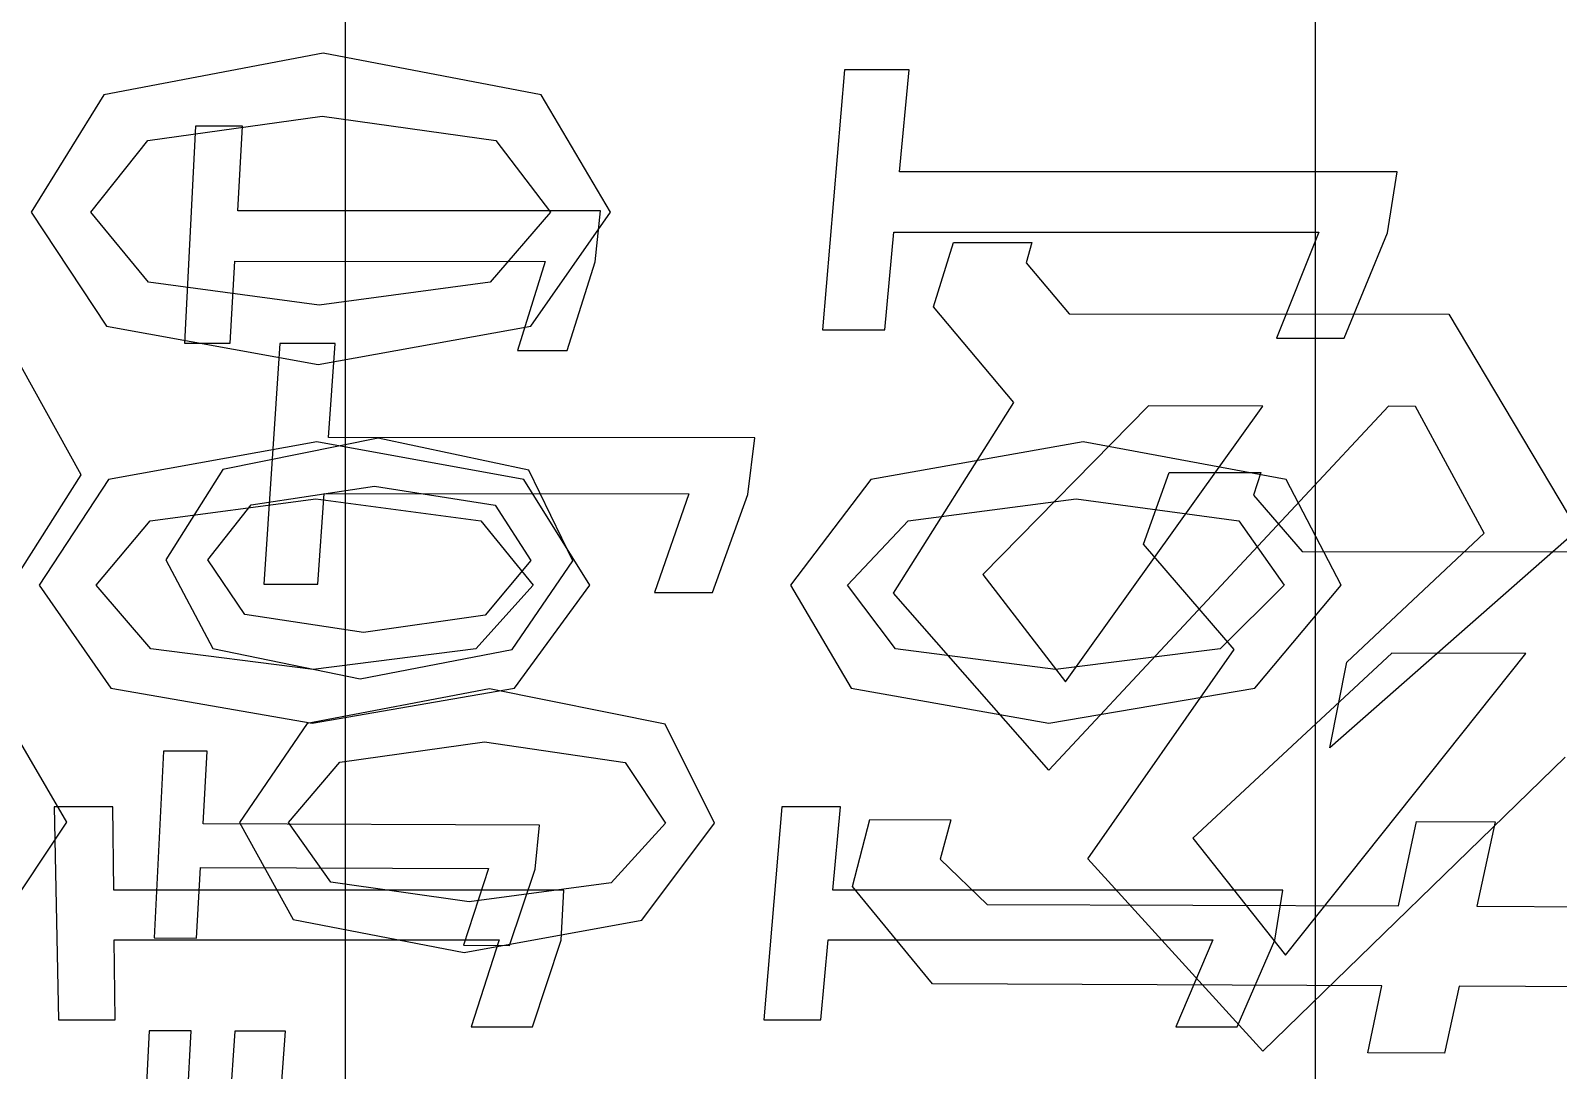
# Model space of a CAD drawing. Extents: x -3.6 to 36, y -4.5 to 18.6.
# Drawn here: x 19.087 to 19.959, y 8.498 to 9.091 of the extents above; entities that cross this region are included whole.
import ezdxf

# ---------------------------------------------------------------- set-up
doc = ezdxf.new("R2010")
doc.units = 0

msp = doc.modelspace()

# ---------------------------------------------------------------- linework, layer by layer
at = {"layer": 'Flow'}
for p, q in [((19.2669, 4.62218), (19.2669, 11.0289)), ((19.8201, 11.0289), (19.8201, 4.19637))]:
    msp.add_line(p, q, dxfattribs=at)
at = {"layer": 'Layer 1'}
for p, q in [((19.254191, 9.078125), (19.128997, 9.054418)), ((19.254191, 9.078125), (19.128997, 9.054418)), ((19.254191, 9.078125), (19.128997, 9.054418)), ((19.254191, 9.078125), (19.128997, 9.054418)), ((19.254191, 9.078125), (19.128997, 9.054418)), ((19.254191, 9.078125), (19.128997, 9.054418)), ((19.254191, 9.078125), (19.128997, 9.054418)), ((19.378594, 9.054418), (19.254191, 9.078125)), ((19.378594, 9.054418), (19.254191, 9.078125)), ((19.378594, 9.054418), (19.254191, 9.078125)), ((19.378594, 9.054418), (19.254191, 9.078125)), ((19.378594, 9.054418), (19.254191, 9.078125)), ((19.378594, 9.054418), (19.254191, 9.078125)), ((19.378594, 9.054418), (19.254191, 9.078125)), ((19.5515, 9.06867), (19.538969, 8.920391)), ((19.5515, 9.06867), (19.538969, 8.920391)), ((19.5515, 9.06867), (19.538969, 8.920391)), ((19.5515, 9.06867), (19.538969, 8.920391)), ((19.5515, 9.06867), (19.538969, 8.920391)), ((19.5515, 9.06867), (19.538969, 8.920391)), ((19.5515, 9.06867), (19.538969, 8.920391)), ((19.588419, 9.06867), (19.5515, 9.06867)), ((19.588419, 9.06867), (19.5515, 9.06867)), ((19.588419, 9.06867), (19.5515, 9.06867)), ((19.588419, 9.06867), (19.5515, 9.06867)), ((19.588419, 9.06867), (19.5515, 9.06867)), ((19.588419, 9.06867), (19.5515, 9.06867)), ((19.588419, 9.06867), (19.5515, 9.06867)), ((19.583, 9.01056), (19.588419, 9.06867)), ((19.583, 9.01056), (19.588419, 9.06867)), ((19.583, 9.01056), (19.588419, 9.06867)), ((19.583, 9.01056), (19.588419, 9.06867)), ((19.583, 9.01056), (19.588419, 9.06867)), ((19.583, 9.01056), (19.588419, 9.06867)), ((19.583, 9.01056), (19.588419, 9.06867)), ((19.128997, 9.054418), (19.087567, 8.98756)), ((19.128997, 9.054418), (19.087567, 8.98756)), ((19.128997, 9.054418), (19.087567, 8.98756)), ((19.128997, 9.054418), (19.087567, 8.98756)), ((19.128997, 9.054418), (19.087567, 8.98756)), ((19.128997, 9.054418), (19.087567, 8.98756)), ((19.128997, 9.054418), (19.087567, 8.98756)), ((19.418021, 8.98756), (19.378594, 9.054418)), ((19.418021, 8.98756), (19.378594, 9.054418)), ((19.418021, 8.98756), (19.378594, 9.054418)), ((19.418021, 8.98756), (19.378594, 9.054418)), ((19.418021, 8.98756), (19.378594, 9.054418)), ((19.418021, 8.98756), (19.378594, 9.054418)), ((19.418021, 8.98756), (19.378594, 9.054418)), ((19.154087, 9.028341), (19.253598, 9.042226)), ((19.154087, 9.028341), (19.253598, 9.042226)), ((19.154087, 9.028341), (19.253598, 9.042226)), ((19.154087, 9.028341), (19.253598, 9.042226)), ((19.154087, 9.028341), (19.253598, 9.042226)), ((19.154087, 9.028341), (19.253598, 9.042226)), ((19.154087, 9.028341), (19.253598, 9.042226)), ((19.253598, 9.042226), (19.352658, 9.028341)), ((19.253598, 9.042226), (19.352658, 9.028341)), ((19.253598, 9.042226), (19.352658, 9.028341)), ((19.253598, 9.042226), (19.352658, 9.028341)), ((19.253598, 9.042226), (19.352658, 9.028341)), ((19.253598, 9.042226), (19.352658, 9.028341)), ((19.253598, 9.042226), (19.352658, 9.028341)), ((19.1814, 9.03652), (19.17505, 8.912879)), ((19.1814, 9.03652), (19.17505, 8.912879)), ((19.1814, 9.03652), (19.17505, 8.912879)), ((19.208227, 9.03652), (19.1814, 9.03652)), ((19.208227, 9.03652), (19.1814, 9.03652)), ((19.208227, 9.03652), (19.1814, 9.03652)), ((19.20549, 8.988316), (19.208227, 9.03652)), ((19.20549, 8.988316), (19.208227, 9.03652)), ((19.20549, 8.988316), (19.208227, 9.03652)), ((19.121716, 8.98756), (19.154087, 9.028341)), ((19.121716, 8.98756), (19.154087, 9.028341)), ((19.121716, 8.98756), (19.154087, 9.028341)), ((19.121716, 8.98756), (19.154087, 9.028341)), ((19.121716, 8.98756), (19.154087, 9.028341)), ((19.121716, 8.98756), (19.154087, 9.028341)), ((19.121716, 8.98756), (19.154087, 9.028341)), ((19.352658, 9.028341), (19.3839, 8.98756)), ((19.352658, 9.028341), (19.3839, 8.98756)), ((19.352658, 9.028341), (19.3839, 8.98756)), ((19.352658, 9.028341), (19.3839, 8.98756)), ((19.352658, 9.028341), (19.3839, 8.98756)), ((19.352658, 9.028341), (19.3839, 8.98756)), ((19.352658, 9.028341), (19.3839, 8.98756)), ((19.866798, 9.010556), (19.583, 9.01056)), ((19.866798, 9.010556), (19.583, 9.01056)), ((19.866798, 9.010556), (19.583, 9.01056)), ((19.866798, 9.010556), (19.583, 9.01056)), ((19.866798, 9.010556), (19.583, 9.01056)), ((19.866798, 9.010556), (19.583, 9.01056)), ((19.866798, 9.010556), (19.583, 9.01056)), ((19.861266, 8.97573), (19.866798, 9.010556)), ((19.861266, 8.97573), (19.866798, 9.010556)), ((19.861266, 8.97573), (19.866798, 9.010556)), ((19.861266, 8.97573), (19.866798, 9.010556)), ((19.861266, 8.97573), (19.866798, 9.010556)), ((19.861266, 8.97573), (19.866798, 9.010556)), ((19.861266, 8.97573), (19.866798, 9.010556)), ((19.087567, 8.98756), (19.130606, 8.922564)), ((19.087567, 8.98756), (19.130606, 8.922564)), ((19.087567, 8.98756), (19.130606, 8.922564)), ((19.087567, 8.98756), (19.130606, 8.922564)), ((19.087567, 8.98756), (19.130606, 8.922564)), ((19.087567, 8.98756), (19.130606, 8.922564)), ((19.087567, 8.98756), (19.130606, 8.922564)), ((19.154595, 8.947569), (19.121716, 8.98756)), ((19.154595, 8.947569), (19.121716, 8.98756)), ((19.154595, 8.947569), (19.121716, 8.98756)), ((19.154595, 8.947569), (19.121716, 8.98756)), ((19.154595, 8.947569), (19.121716, 8.98756)), ((19.154595, 8.947569), (19.121716, 8.98756)), ((19.154595, 8.947569), (19.121716, 8.98756)), ((19.412302, 8.988203), (19.20549, 8.988316)), ((19.412302, 8.988203), (19.20549, 8.988316)), ((19.412302, 8.988203), (19.20549, 8.988316)), ((19.3839, 8.98756), (19.349469, 8.947569)), ((19.3839, 8.98756), (19.349469, 8.947569)), ((19.3839, 8.98756), (19.349469, 8.947569)), ((19.3839, 8.98756), (19.349469, 8.947569)), ((19.3839, 8.98756), (19.349469, 8.947569)), ((19.3839, 8.98756), (19.349469, 8.947569)), ((19.3839, 8.98756), (19.349469, 8.947569)), ((19.37264, 8.922564), (19.418021, 8.98756)), ((19.37264, 8.922564), (19.418021, 8.98756)), ((19.37264, 8.922564), (19.418021, 8.98756)), ((19.37264, 8.922564), (19.418021, 8.98756)), ((19.37264, 8.922564), (19.418021, 8.98756)), ((19.37264, 8.922564), (19.418021, 8.98756)), ((19.37264, 8.922564), (19.418021, 8.98756)), ((19.3839, 8.98756), (19.3839, 8.98756)), ((19.3839, 8.98756), (19.3839, 8.98756)), ((19.3839, 8.98756), (19.3839, 8.98756)), ((19.3839, 8.98756), (19.3839, 8.98756)), ((19.3839, 8.98756), (19.3839, 8.98756)), ((19.3839, 8.98756), (19.3839, 8.98756)), ((19.3839, 8.98756), (19.3839, 8.98756)), ((19.409423, 8.959134), (19.412302, 8.988203)), ((19.409423, 8.959134), (19.412302, 8.988203)), ((19.409423, 8.959134), (19.412302, 8.988203)), ((19.418021, 8.98756), (19.418021, 8.98756)), ((19.418021, 8.98756), (19.418021, 8.98756)), ((19.418021, 8.98756), (19.418021, 8.98756)), ((19.418021, 8.98756), (19.418021, 8.98756)), ((19.418021, 8.98756), (19.418021, 8.98756)), ((19.418021, 8.98756), (19.418021, 8.98756)), ((19.418021, 8.98756), (19.418021, 8.98756)), ((19.5746, 8.92039), (19.579793, 8.976072)), ((19.5746, 8.92039), (19.579793, 8.976072)), ((19.5746, 8.92039), (19.579793, 8.976072)), ((19.5746, 8.92039), (19.579793, 8.976072)), ((19.5746, 8.92039), (19.579793, 8.976072)), ((19.5746, 8.92039), (19.579793, 8.976072)), ((19.5746, 8.92039), (19.579793, 8.976072)), ((19.579793, 8.976072), (19.8222, 8.97607)), ((19.579793, 8.976072), (19.8222, 8.97607)), ((19.579793, 8.976072), (19.8222, 8.97607)), ((19.579793, 8.976072), (19.8222, 8.97607)), ((19.579793, 8.976072), (19.8222, 8.97607)), ((19.579793, 8.976072), (19.8222, 8.97607)), ((19.579793, 8.976072), (19.8222, 8.97607)), ((19.602312, 8.933513), (19.613827, 8.970287)), ((19.602312, 8.933513), (19.613827, 8.970287)), ((19.602312, 8.933513), (19.613827, 8.970287)), ((19.613827, 8.970287), (19.65839, 8.970259)), ((19.613827, 8.970287), (19.65839, 8.970259)), ((19.613827, 8.970287), (19.65839, 8.970259)), ((19.65839, 8.970259), (19.6552, 8.958575)), ((19.65839, 8.970259), (19.6552, 8.958575)), ((19.65839, 8.970259), (19.6552, 8.958575)), ((19.8222, 8.97607), (19.798042, 8.915562)), ((19.8222, 8.97607), (19.798042, 8.915562)), ((19.8222, 8.97607), (19.798042, 8.915562)), ((19.8222, 8.97607), (19.798042, 8.915562)), ((19.8222, 8.97607), (19.798042, 8.915562)), ((19.8222, 8.97607), (19.798042, 8.915562)), ((19.8222, 8.97607), (19.798042, 8.915562)), ((19.8366, 8.91556), (19.861266, 8.97573)), ((19.8366, 8.91556), (19.861266, 8.97573)), ((19.8366, 8.91556), (19.861266, 8.97573)), ((19.8366, 8.91556), (19.861266, 8.97573)), ((19.8366, 8.91556), (19.861266, 8.97573)), ((19.8366, 8.91556), (19.861266, 8.97573)), ((19.8366, 8.91556), (19.861266, 8.97573)), ((19.2012, 8.91285), (19.203853, 8.959558)), ((19.2012, 8.91285), (19.203853, 8.959558)), ((19.2012, 8.91285), (19.203853, 8.959558)), ((19.203853, 8.959558), (19.380806, 8.959445)), ((19.203853, 8.959558), (19.380806, 8.959445)), ((19.203853, 8.959558), (19.380806, 8.959445)), ((19.380806, 8.959445), (19.364973, 8.908617)), ((19.380806, 8.959445), (19.364973, 8.908617)), ((19.380806, 8.959445), (19.364973, 8.908617)), ((19.393308, 8.908588), (19.409423, 8.959134)), ((19.393308, 8.908588), (19.409423, 8.959134)), ((19.393308, 8.908588), (19.409423, 8.959134)), ((19.6552, 8.958575), (19.679641, 8.92959)), ((19.6552, 8.958575), (19.679641, 8.92959)), ((19.6552, 8.958575), (19.679641, 8.92959)), ((19.25182, 8.934446), (19.154595, 8.947569)), ((19.25182, 8.934446), (19.154595, 8.947569)), ((19.25182, 8.934446), (19.154595, 8.947569)), ((19.25182, 8.934446), (19.154595, 8.947569)), ((19.25182, 8.934446), (19.154595, 8.947569)), ((19.25182, 8.934446), (19.154595, 8.947569)), ((19.25182, 8.934446), (19.154595, 8.947569)), ((19.349469, 8.947569), (19.25182, 8.934446)), ((19.349469, 8.947569), (19.25182, 8.934446)), ((19.349469, 8.947569), (19.25182, 8.934446)), ((19.349469, 8.947569), (19.25182, 8.934446)), ((19.349469, 8.947569), (19.25182, 8.934446)), ((19.349469, 8.947569), (19.25182, 8.934446)), ((19.349469, 8.947569), (19.25182, 8.934446)), ((19.648117, 8.87896), (19.602312, 8.933513)), ((19.648117, 8.87896), (19.602312, 8.933513)), ((19.648117, 8.87896), (19.602312, 8.933513)), ((19.679641, 8.92959), (19.896246, 8.929365)), ((19.679641, 8.92959), (19.896246, 8.929365)), ((19.679641, 8.92959), (19.896246, 8.929365)), ((19.896246, 8.929365), (19.969708, 8.806119)), ((19.896246, 8.929365), (19.969708, 8.806119)), ((19.896246, 8.929365), (19.969708, 8.806119)), ((19.130606, 8.922564), (19.251256, 8.900664)), ((19.130606, 8.922564), (19.251256, 8.900664)), ((19.130606, 8.922564), (19.251256, 8.900664)), ((19.130606, 8.922564), (19.251256, 8.900664)), ((19.130606, 8.922564), (19.251256, 8.900664)), ((19.130606, 8.922564), (19.251256, 8.900664)), ((19.130606, 8.922564), (19.251256, 8.900664)), ((19.251256, 8.900664), (19.37264, 8.922564)), ((19.251256, 8.900664), (19.37264, 8.922564)), ((19.251256, 8.900664), (19.37264, 8.922564)), ((19.251256, 8.900664), (19.37264, 8.922564)), ((19.251256, 8.900664), (19.37264, 8.922564)), ((19.251256, 8.900664), (19.37264, 8.922564)), ((19.251256, 8.900664), (19.37264, 8.922564)), ((19.538969, 8.920391), (19.5746, 8.92039)), ((19.538969, 8.920391), (19.5746, 8.92039)), ((19.538969, 8.920391), (19.5746, 8.92039)), ((19.538969, 8.920391), (19.5746, 8.92039)), ((19.538969, 8.920391), (19.5746, 8.92039)), ((19.538969, 8.920391), (19.5746, 8.92039)), ((19.538969, 8.920391), (19.5746, 8.92039)), ((19.17505, 8.912879), (19.2012, 8.91285)), ((19.17505, 8.912879), (19.2012, 8.91285)), ((19.17505, 8.912879), (19.2012, 8.91285)), ((19.2294, 8.91257), (19.220369, 8.775382)), ((19.2294, 8.91257), (19.220369, 8.775382)), ((19.2294, 8.91257), (19.220369, 8.775382)), ((19.261062, 8.912566), (19.2294, 8.91257)), ((19.261062, 8.912566), (19.2294, 8.91257)), ((19.261062, 8.912566), (19.2294, 8.91257)), ((19.257167, 8.858916), (19.261062, 8.912566)), ((19.257167, 8.858916), (19.261062, 8.912566)), ((19.257167, 8.858916), (19.261062, 8.912566)), ((19.364973, 8.908617), (19.393308, 8.908588)), ((19.364973, 8.908617), (19.393308, 8.908588)), ((19.364973, 8.908617), (19.393308, 8.908588)), ((19.798042, 8.915562), (19.8366, 8.91556)), ((19.798042, 8.915562), (19.8366, 8.91556)), ((19.798042, 8.915562), (19.8366, 8.91556)), ((19.798042, 8.915562), (19.8366, 8.91556)), ((19.798042, 8.915562), (19.8366, 8.91556)), ((19.798042, 8.915562), (19.8366, 8.91556)), ((19.798042, 8.915562), (19.8366, 8.91556)), ((19.11621, 8.837722), (19.081976, 8.899472)), ((19.11621, 8.837722), (19.081976, 8.899472)), ((19.11621, 8.837722), (19.081976, 8.899472)), ((19.579452, 8.770135), (19.648117, 8.87896)), ((19.579452, 8.770135), (19.648117, 8.87896)), ((19.579452, 8.770135), (19.648117, 8.87896)), ((19.724909, 8.876983), (19.630562, 8.780802)), ((19.724909, 8.876983), (19.630562, 8.780802)), ((19.724909, 8.876983), (19.630562, 8.780802)), ((19.677721, 8.719588), (19.790271, 8.87687)), ((19.677721, 8.719588), (19.790271, 8.87687)), ((19.677721, 8.719588), (19.790271, 8.87687)), ((19.790271, 8.87687), (19.724909, 8.876983)), ((19.790271, 8.87687), (19.724909, 8.876983)), ((19.790271, 8.87687), (19.724909, 8.876983)), ((19.861956, 8.876786), (19.811467, 8.82291)), ((19.861956, 8.876786), (19.811467, 8.82291)), ((19.861956, 8.876786), (19.811467, 8.82291)), ((19.877281, 8.876758), (19.861956, 8.876786)), ((19.877281, 8.876758), (19.861956, 8.876786)), ((19.877281, 8.876758), (19.861956, 8.876786)), ((19.916397, 8.804396), (19.877281, 8.876758)), ((19.916397, 8.804396), (19.877281, 8.876758)), ((19.916397, 8.804396), (19.877281, 8.876758)), ((19.250569, 8.856442), (19.131697, 8.835049)), ((19.250569, 8.856442), (19.131697, 8.835049)), ((19.250569, 8.856442), (19.131697, 8.835049)), ((19.250569, 8.856442), (19.131697, 8.835049)), ((19.250569, 8.856442), (19.131697, 8.835049)), ((19.250569, 8.856442), (19.131697, 8.835049)), ((19.250569, 8.856442), (19.131697, 8.835049)), ((19.285591, 8.858696), (19.197001, 8.840662)), ((19.285591, 8.858696), (19.197001, 8.840662)), ((19.285591, 8.858696), (19.197001, 8.840662)), ((19.368707, 8.835049), (19.250569, 8.856442)), ((19.368707, 8.835049), (19.250569, 8.856442)), ((19.368707, 8.835049), (19.250569, 8.856442)), ((19.368707, 8.835049), (19.250569, 8.856442)), ((19.368707, 8.835049), (19.250569, 8.856442)), ((19.368707, 8.835049), (19.250569, 8.856442)), ((19.368707, 8.835049), (19.250569, 8.856442)), ((19.500471, 8.858831), (19.257167, 8.858916)), ((19.500471, 8.858831), (19.257167, 8.858916)), ((19.500471, 8.858831), (19.257167, 8.858916)), ((19.371584, 8.84038), (19.285591, 8.858696)), ((19.371584, 8.84038), (19.285591, 8.858696)), ((19.371584, 8.84038), (19.285591, 8.858696)), ((19.496407, 8.826573), (19.500471, 8.858831)), ((19.496407, 8.826573), (19.500471, 8.858831)), ((19.496407, 8.826573), (19.500471, 8.858831)), ((19.687648, 8.856442), (19.566518, 8.835049)), ((19.687648, 8.856442), (19.566518, 8.835049)), ((19.687648, 8.856442), (19.566518, 8.835049)), ((19.687648, 8.856442), (19.566518, 8.835049)), ((19.687648, 8.856442), (19.566518, 8.835049)), ((19.687648, 8.856442), (19.566518, 8.835049)), ((19.687648, 8.856442), (19.566518, 8.835049)), ((19.803557, 8.835049), (19.687648, 8.856442)), ((19.803557, 8.835049), (19.687648, 8.856442)), ((19.803557, 8.835049), (19.687648, 8.856442)), ((19.803557, 8.835049), (19.687648, 8.856442)), ((19.803557, 8.835049), (19.687648, 8.856442)), ((19.803557, 8.835049), (19.687648, 8.856442)), ((19.803557, 8.835049), (19.687648, 8.856442)), ((19.077855, 8.777496), (19.116209, 8.837722)), ((19.077855, 8.777496), (19.116209, 8.837722)), ((19.077855, 8.777496), (19.116209, 8.837722)), ((19.116209, 8.837722), (19.11621, 8.837722)), ((19.116209, 8.837722), (19.11621, 8.837722)), ((19.116209, 8.837722), (19.11621, 8.837722)), ((19.197001, 8.840662), (19.164461, 8.789242)), ((19.197001, 8.840662), (19.164461, 8.789242)), ((19.197001, 8.840662), (19.164461, 8.789242)), ((19.396617, 8.788734), (19.371584, 8.84038)), ((19.396617, 8.788734), (19.371584, 8.84038)), ((19.396617, 8.788734), (19.371584, 8.84038)), ((19.722036, 8.798244), (19.736711, 8.838969)), ((19.722036, 8.798244), (19.736711, 8.838969)), ((19.722036, 8.798244), (19.736711, 8.838969)), ((19.736711, 8.838969), (19.789, 8.83897)), ((19.736711, 8.838969), (19.789, 8.83897)), ((19.736711, 8.838969), (19.789, 8.83897)), ((19.789, 8.83897), (19.78488, 8.826016)), ((19.789, 8.83897), (19.78488, 8.826016)), ((19.789, 8.83897), (19.78488, 8.826016)), ((19.131697, 8.835049), (19.092271, 8.77471)), ((19.131697, 8.835049), (19.092271, 8.77471)), ((19.131697, 8.835049), (19.092271, 8.77471)), ((19.131697, 8.835049), (19.092271, 8.77471)), ((19.131697, 8.835049), (19.092271, 8.77471)), ((19.131697, 8.835049), (19.092271, 8.77471)), ((19.131697, 8.835049), (19.092271, 8.77471)), ((19.213201, 8.820597), (19.283531, 8.831152)), ((19.213201, 8.820597), (19.283531, 8.831152)), ((19.213201, 8.820597), (19.283531, 8.831152)), ((19.283531, 8.831152), (19.352308, 8.820343)), ((19.283531, 8.831152), (19.352308, 8.820343)), ((19.283531, 8.831152), (19.352308, 8.820343)), ((19.406327, 8.77471), (19.368707, 8.835049)), ((19.406327, 8.77471), (19.368707, 8.835049)), ((19.406327, 8.77471), (19.368707, 8.835049)), ((19.406327, 8.77471), (19.368707, 8.835049)), ((19.406327, 8.77471), (19.368707, 8.835049)), ((19.406327, 8.77471), (19.368707, 8.835049)), ((19.406327, 8.77471), (19.368707, 8.835049)), ((19.566518, 8.835049), (19.52077, 8.77471)), ((19.566518, 8.835049), (19.52077, 8.77471)), ((19.566518, 8.835049), (19.52077, 8.77471)), ((19.566518, 8.835049), (19.52077, 8.77471)), ((19.566518, 8.835049), (19.52077, 8.77471)), ((19.566518, 8.835049), (19.52077, 8.77471)), ((19.566518, 8.835049), (19.52077, 8.77471)), ((19.834827, 8.77471), (19.803557, 8.835049)), ((19.834827, 8.77471), (19.803557, 8.835049)), ((19.834827, 8.77471), (19.803557, 8.835049)), ((19.834827, 8.77471), (19.803557, 8.835049)), ((19.834827, 8.77471), (19.803557, 8.835049)), ((19.834827, 8.77471), (19.803557, 8.835049)), ((19.834827, 8.77471), (19.803557, 8.835049)), ((19.155488, 8.81154), (19.250033, 8.824071)), ((19.155488, 8.81154), (19.250033, 8.824071)), ((19.155488, 8.81154), (19.250033, 8.824071)), ((19.155488, 8.81154), (19.250033, 8.824071)), ((19.155488, 8.81154), (19.250033, 8.824071)), ((19.155488, 8.81154), (19.250033, 8.824071)), ((19.155488, 8.81154), (19.250033, 8.824071)), ((19.188394, 8.789185), (19.213201, 8.820597)), ((19.188394, 8.789185), (19.213201, 8.820597)), ((19.188394, 8.789185), (19.213201, 8.820597)), ((19.250033, 8.824071), (19.344126, 8.81154)), ((19.250033, 8.824071), (19.344126, 8.81154)), ((19.250033, 8.824071), (19.344126, 8.81154)), ((19.250033, 8.824071), (19.344126, 8.81154)), ((19.250033, 8.824071), (19.344126, 8.81154)), ((19.250033, 8.824071), (19.344126, 8.81154)), ((19.250033, 8.824071), (19.344126, 8.81154)), ((19.2511, 8.77535), (19.254854, 8.827025)), ((19.2511, 8.77535), (19.254854, 8.827025)), ((19.2511, 8.77535), (19.254854, 8.827025)), ((19.254854, 8.827025), (19.462795, 8.826912)), ((19.254854, 8.827025), (19.462795, 8.826912)), ((19.254854, 8.827025), (19.462795, 8.826912)), ((19.352308, 8.820343), (19.3726, 8.78879)), ((19.352308, 8.820343), (19.3726, 8.78879)), ((19.352308, 8.820343), (19.3726, 8.78879)), ((19.462795, 8.826912), (19.443152, 8.770693)), ((19.462795, 8.826912), (19.443152, 8.770693)), ((19.462795, 8.826912), (19.443152, 8.770693)), ((19.476369, 8.770665), (19.496407, 8.826573)), ((19.476369, 8.770665), (19.496407, 8.826573)), ((19.476369, 8.770665), (19.496407, 8.826573)), ((19.587883, 8.81154), (19.683698, 8.824071)), ((19.587883, 8.81154), (19.683698, 8.824071)), ((19.587883, 8.81154), (19.683698, 8.824071)), ((19.587883, 8.81154), (19.683698, 8.824071)), ((19.587883, 8.81154), (19.683698, 8.824071)), ((19.587883, 8.81154), (19.683698, 8.824071)), ((19.587883, 8.81154), (19.683698, 8.824071)), ((19.811467, 8.82291), (19.668183, 8.669212)), ((19.811467, 8.82291), (19.668183, 8.669212)), ((19.811467, 8.82291), (19.668183, 8.669212)), ((19.683698, 8.824071), (19.776492, 8.81154)), ((19.683698, 8.824071), (19.776492, 8.81154)), ((19.683698, 8.824071), (19.776492, 8.81154)), ((19.683698, 8.824071), (19.776492, 8.81154)), ((19.683698, 8.824071), (19.776492, 8.81154)), ((19.683698, 8.824071), (19.776492, 8.81154)), ((19.683698, 8.824071), (19.776492, 8.81154)), ((19.78488, 8.826016), (19.812537, 8.793956)), ((19.78488, 8.826016), (19.812537, 8.793956)), ((19.78488, 8.826016), (19.812537, 8.793956)), ((19.124726, 8.77471), (19.155488, 8.81154)), ((19.124726, 8.77471), (19.155488, 8.81154)), ((19.124726, 8.77471), (19.155488, 8.81154)), ((19.124726, 8.77471), (19.155488, 8.81154)), ((19.124726, 8.77471), (19.155488, 8.81154)), ((19.124726, 8.77471), (19.155488, 8.81154)), ((19.124726, 8.77471), (19.155488, 8.81154)), ((19.344126, 8.81154), (19.3739, 8.77471)), ((19.344126, 8.81154), (19.3739, 8.77471)), ((19.344126, 8.81154), (19.3739, 8.77471)), ((19.344126, 8.81154), (19.3739, 8.77471)), ((19.344126, 8.81154), (19.3739, 8.77471)), ((19.344126, 8.81154), (19.3739, 8.77471)), ((19.344126, 8.81154), (19.3739, 8.77471)), ((19.553198, 8.77471), (19.587883, 8.81154)), ((19.553198, 8.77471), (19.587883, 8.81154)), ((19.553198, 8.77471), (19.587883, 8.81154)), ((19.553198, 8.77471), (19.587883, 8.81154)), ((19.553198, 8.77471), (19.587883, 8.81154)), ((19.553198, 8.77471), (19.587883, 8.81154)), ((19.553198, 8.77471), (19.587883, 8.81154)), ((19.776492, 8.81154), (19.8024, 8.77471)), ((19.776492, 8.81154), (19.8024, 8.77471)), ((19.776492, 8.81154), (19.8024, 8.77471)), ((19.776492, 8.81154), (19.8024, 8.77471)), ((19.776492, 8.81154), (19.8024, 8.77471)), ((19.776492, 8.81154), (19.8024, 8.77471)), ((19.776492, 8.81154), (19.8024, 8.77471)), ((19.969708, 8.806119), (19.828399, 8.681941)), ((19.969708, 8.806119), (19.828399, 8.681941)), ((19.969708, 8.806119), (19.828399, 8.681941)), ((19.838052, 8.730906), (19.916397, 8.804396)), ((19.838052, 8.730906), (19.916397, 8.804396)), ((19.838052, 8.730906), (19.916397, 8.804396)), ((19.773908, 8.738103), (19.722036, 8.798244)), ((19.773908, 8.738103), (19.722036, 8.798244)), ((19.773908, 8.738103), (19.722036, 8.798244)), ((19.812537, 8.793956), (20.066311, 8.793758)), ((19.812537, 8.793956), (20.066311, 8.793758)), ((19.812537, 8.793956), (20.066311, 8.793758)), ((19.164461, 8.789242), (19.191216, 8.738639)), ((19.164461, 8.789242), (19.191216, 8.738639)), ((19.164461, 8.789242), (19.191216, 8.738639)), ((19.209419, 8.758084), (19.188394, 8.789185)), ((19.209419, 8.758084), (19.188394, 8.789185)), ((19.209419, 8.758084), (19.188394, 8.789185)), ((19.3726, 8.78879), (19.346664, 8.757746)), ((19.3726, 8.78879), (19.346664, 8.757746)), ((19.3726, 8.78879), (19.346664, 8.757746)), ((19.361988, 8.738188), (19.396617, 8.788734)), ((19.361988, 8.738188), (19.396617, 8.788734)), ((19.361988, 8.738188), (19.396617, 8.788734)), ((19.3726, 8.78879), (19.3726, 8.78879)), ((19.3726, 8.78879), (19.3726, 8.78879)), ((19.3726, 8.78879), (19.3726, 8.78879)), ((19.396617, 8.788734), (19.396617, 8.788734)), ((19.396617, 8.788734), (19.396617, 8.788734)), ((19.396617, 8.788734), (19.396617, 8.788734)), ((19.630562, 8.780802), (19.677721, 8.719588)), ((19.630562, 8.780802), (19.630562, 8.780802)), ((19.630562, 8.780802), (19.677721, 8.719588)), ((19.630562, 8.780802), (19.630562, 8.780802)), ((19.630562, 8.780802), (19.677721, 8.719588)), ((19.630562, 8.780802), (19.630562, 8.780802)), ((19.092271, 8.77471), (19.133136, 8.715951)), ((19.092271, 8.77471), (19.133136, 8.715951)), ((19.092271, 8.77471), (19.133136, 8.715951)), ((19.092271, 8.77471), (19.133136, 8.715951)), ((19.092271, 8.77471), (19.133136, 8.715951)), ((19.092271, 8.77471), (19.133136, 8.715951)), ((19.092271, 8.77471), (19.133136, 8.715951)), ((19.155968, 8.738557), (19.124726, 8.77471)), ((19.155968, 8.738557), (19.124726, 8.77471)), ((19.155968, 8.738557), (19.124726, 8.77471)), ((19.155968, 8.738557), (19.124726, 8.77471)), ((19.155968, 8.738557), (19.124726, 8.77471)), ((19.155968, 8.738557), (19.124726, 8.77471)), ((19.155968, 8.738557), (19.124726, 8.77471)), ((19.220369, 8.775382), (19.2511, 8.77535)), ((19.220369, 8.775382), (19.2511, 8.77535)), ((19.220369, 8.775382), (19.2511, 8.77535)), ((19.3739, 8.77471), (19.341247, 8.738557)), ((19.3739, 8.77471), (19.341247, 8.738557)), ((19.3739, 8.77471), (19.341247, 8.738557)), ((19.3739, 8.77471), (19.341247, 8.738557)), ((19.3739, 8.77471), (19.341247, 8.738557)), ((19.3739, 8.77471), (19.341247, 8.738557)), ((19.3739, 8.77471), (19.341247, 8.738557)), ((19.363316, 8.715951), (19.406327, 8.77471)), ((19.363316, 8.715951), (19.406327, 8.77471)), ((19.363316, 8.715951), (19.406327, 8.77471)), ((19.363316, 8.715951), (19.406327, 8.77471)), ((19.363316, 8.715951), (19.406327, 8.77471)), ((19.363316, 8.715951), (19.406327, 8.77471)), ((19.363316, 8.715951), (19.406327, 8.77471)), ((19.3739, 8.77471), (19.3739, 8.77471)), ((19.3739, 8.77471), (19.3739, 8.77471)), ((19.3739, 8.77471), (19.3739, 8.77471)), ((19.3739, 8.77471), (19.3739, 8.77471)), ((19.3739, 8.77471), (19.3739, 8.77471)), ((19.3739, 8.77471), (19.3739, 8.77471)), ((19.3739, 8.77471), (19.3739, 8.77471)), ((19.406327, 8.77471), (19.406327, 8.77471)), ((19.406327, 8.77471), (19.406327, 8.77471)), ((19.406327, 8.77471), (19.406327, 8.77471)), ((19.406327, 8.77471), (19.406327, 8.77471)), ((19.406327, 8.77471), (19.406327, 8.77471)), ((19.406327, 8.77471), (19.406327, 8.77471)), ((19.406327, 8.77471), (19.406327, 8.77471)), ((19.443152, 8.770693), (19.476369, 8.770665)), ((19.443152, 8.770693), (19.476369, 8.770665)), ((19.443152, 8.770693), (19.476369, 8.770665)), ((19.52077, 8.77471), (19.555455, 8.715951)), ((19.52077, 8.77471), (19.555455, 8.715951)), ((19.52077, 8.77471), (19.555455, 8.715951)), ((19.52077, 8.77471), (19.555455, 8.715951)), ((19.52077, 8.77471), (19.555455, 8.715951)), ((19.52077, 8.77471), (19.555455, 8.715951)), ((19.52077, 8.77471), (19.555455, 8.715951)), ((19.580658, 8.738557), (19.553198, 8.77471)), ((19.580658, 8.738557), (19.553198, 8.77471)), ((19.580658, 8.738557), (19.553198, 8.77471)), ((19.580658, 8.738557), (19.553198, 8.77471)), ((19.580658, 8.738557), (19.553198, 8.77471)), ((19.580658, 8.738557), (19.553198, 8.77471)), ((19.580658, 8.738557), (19.553198, 8.77471)), ((19.668183, 8.669212), (19.579452, 8.770135)), ((19.668183, 8.669212), (19.579452, 8.770135)), ((19.668183, 8.669212), (19.579452, 8.770135)), ((19.8024, 8.77471), (19.765937, 8.738557)), ((19.8024, 8.77471), (19.765937, 8.738557)), ((19.8024, 8.77471), (19.765937, 8.738557)), ((19.8024, 8.77471), (19.765937, 8.738557)), ((19.8024, 8.77471), (19.765937, 8.738557)), ((19.8024, 8.77471), (19.765937, 8.738557)), ((19.8024, 8.77471), (19.765937, 8.738557)), ((19.785635, 8.715951), (19.834826, 8.77471)), ((19.785635, 8.715951), (19.834826, 8.77471)), ((19.785635, 8.715951), (19.834826, 8.77471)), ((19.785635, 8.715951), (19.834826, 8.77471)), ((19.785635, 8.715951), (19.834826, 8.77471)), ((19.785635, 8.715951), (19.834826, 8.77471)), ((19.785635, 8.715951), (19.834826, 8.77471)), ((19.8024, 8.77471), (19.8024, 8.77471)), ((19.8024, 8.77471), (19.8024, 8.77471)), ((19.8024, 8.77471), (19.8024, 8.77471)), ((19.8024, 8.77471), (19.8024, 8.77471)), ((19.8024, 8.77471), (19.8024, 8.77471)), ((19.8024, 8.77471), (19.8024, 8.77471)), ((19.8024, 8.77471), (19.8024, 8.77471)), ((19.834826, 8.77471), (19.834827, 8.77471)), ((19.834826, 8.77471), (19.834827, 8.77471)), ((19.834826, 8.77471), (19.834827, 8.77471)), ((19.834826, 8.77471), (19.834827, 8.77471)), ((19.834826, 8.77471), (19.834827, 8.77471)), ((19.834826, 8.77471), (19.834827, 8.77471)), ((19.834826, 8.77471), (19.834827, 8.77471)), ((19.277237, 8.747699), (19.209419, 8.758084)), ((19.277237, 8.747699), (19.209419, 8.758084)), ((19.277237, 8.747699), (19.209419, 8.758084)), ((19.346664, 8.757746), (19.277237, 8.747699)), ((19.346664, 8.757746), (19.277237, 8.747699)), ((19.346664, 8.757746), (19.277237, 8.747699)), ((19.248396, 8.726704), (19.155968, 8.738557)), ((19.248396, 8.726704), (19.155968, 8.738557)), ((19.248396, 8.726704), (19.155968, 8.738557)), ((19.248396, 8.726704), (19.155968, 8.738557)), ((19.248396, 8.726704), (19.155968, 8.738557)), ((19.248396, 8.726704), (19.155968, 8.738557)), ((19.248396, 8.726704), (19.155968, 8.738557)), ((19.191216, 8.738639), (19.275262, 8.721311)), ((19.191216, 8.738639), (19.275262, 8.721311)), ((19.191216, 8.738639), (19.275262, 8.721311)), ((19.341247, 8.738557), (19.248396, 8.726704)), ((19.341247, 8.738557), (19.248396, 8.726704)), ((19.341247, 8.738557), (19.248396, 8.726704)), ((19.341247, 8.738557), (19.248396, 8.726704)), ((19.341247, 8.738557), (19.248396, 8.726704)), ((19.341247, 8.738557), (19.248396, 8.726704)), ((19.341247, 8.738557), (19.248396, 8.726704)), ((19.275262, 8.721311), (19.361988, 8.738188)), ((19.275262, 8.721311), (19.361988, 8.738188)), ((19.275262, 8.721311), (19.361988, 8.738188)), ((19.671844, 8.726704), (19.580658, 8.738557)), ((19.671844, 8.726704), (19.580658, 8.738557)), ((19.671844, 8.726704), (19.580658, 8.738557)), ((19.671844, 8.726704), (19.580658, 8.738557)), ((19.671844, 8.726704), (19.580658, 8.738557)), ((19.671844, 8.726704), (19.580658, 8.738557)), ((19.671844, 8.726704), (19.580658, 8.738557)), ((19.765937, 8.738557), (19.671844, 8.726704)), ((19.765937, 8.738557), (19.671844, 8.726704)), ((19.765937, 8.738557), (19.671844, 8.726704)), ((19.765937, 8.738557), (19.671844, 8.726704)), ((19.765937, 8.738557), (19.671844, 8.726704)), ((19.765937, 8.738557), (19.671844, 8.726704)), ((19.765937, 8.738557), (19.671844, 8.726704)), ((19.690286, 8.61878), (19.773908, 8.738103)), ((19.690286, 8.61878), (19.773908, 8.738103)), ((19.690286, 8.61878), (19.773908, 8.738103)), ((19.86371, 8.735926), (19.7502, 8.63046)), ((19.86371, 8.735926), (19.7502, 8.63046)), ((19.86371, 8.735926), (19.7502, 8.63046)), ((19.803088, 8.563743), (19.940135, 8.73587)), ((19.803088, 8.563743), (19.940135, 8.73587)), ((19.803088, 8.563743), (19.940135, 8.73587)), ((19.940135, 8.73587), (19.86371, 8.735926)), ((19.940135, 8.73587), (19.86371, 8.735926)), ((19.940135, 8.73587), (19.86371, 8.735926)), ((19.8284, 8.68194), (19.838052, 8.730906)), ((19.8284, 8.68194), (19.838052, 8.730906)), ((19.8284, 8.68194), (19.838052, 8.730906)), ((19.133136, 8.715951), (19.247887, 8.696168)), ((19.133136, 8.715951), (19.247887, 8.696168)), ((19.133136, 8.715951), (19.247887, 8.696168)), ((19.133136, 8.715951), (19.247887, 8.696168)), ((19.133136, 8.715951), (19.247887, 8.696168)), ((19.133136, 8.715951), (19.247887, 8.696168)), ((19.133136, 8.715951), (19.247887, 8.696168)), ((19.349042, 8.715663), (19.2451, 8.695823)), ((19.349042, 8.715663), (19.2451, 8.695823)), ((19.349042, 8.715663), (19.2451, 8.695823)), ((19.247887, 8.696168), (19.363316, 8.715951)), ((19.247887, 8.696168), (19.363316, 8.715951)), ((19.247887, 8.696168), (19.363316, 8.715951)), ((19.247887, 8.696168), (19.363316, 8.715951)), ((19.247887, 8.696168), (19.363316, 8.715951)), ((19.247887, 8.696168), (19.363316, 8.715951)), ((19.247887, 8.696168), (19.363316, 8.715951)), ((19.449315, 8.695569), (19.349042, 8.715663)), ((19.449315, 8.695569), (19.349042, 8.715663)), ((19.449315, 8.695569), (19.349042, 8.715663)), ((19.555455, 8.715951), (19.668146, 8.696168)), ((19.555455, 8.715951), (19.668146, 8.696168)), ((19.555455, 8.715951), (19.668146, 8.696168)), ((19.555455, 8.715951), (19.668146, 8.696168)), ((19.555455, 8.715951), (19.668146, 8.696168)), ((19.555455, 8.715951), (19.668146, 8.696168)), ((19.555455, 8.715951), (19.668146, 8.696168)), ((19.668146, 8.696168), (19.785635, 8.715951)), ((19.668146, 8.696168), (19.785635, 8.715951)), ((19.668146, 8.696168), (19.785635, 8.715951)), ((19.668146, 8.696168), (19.785635, 8.715951)), ((19.668146, 8.696168), (19.785635, 8.715951)), ((19.668146, 8.696168), (19.785635, 8.715951)), ((19.668146, 8.696168), (19.785635, 8.715951)), ((19.107912, 8.639574), (19.075118, 8.696046)), ((19.107912, 8.639574), (19.075118, 8.696046)), ((19.107912, 8.639574), (19.075118, 8.696046)), ((19.2451, 8.695823), (19.206408, 8.639435)), ((19.2451, 8.695823), (19.206408, 8.639435)), ((19.2451, 8.695823), (19.206408, 8.639435)), ((19.477453, 8.638984), (19.449315, 8.695569)), ((19.477453, 8.638984), (19.449315, 8.695569)), ((19.477453, 8.638984), (19.449315, 8.695569)), ((19.263754, 8.67381), (19.346163, 8.685409)), ((19.263754, 8.67381), (19.346163, 8.685409)), ((19.263754, 8.67381), (19.346163, 8.685409)), ((19.346163, 8.685409), (19.426371, 8.673584)), ((19.346163, 8.685409), (19.426371, 8.673584)), ((19.346163, 8.685409), (19.426371, 8.673584)), ((19.828399, 8.681941), (19.8284, 8.68194)), ((19.828399, 8.681941), (19.8284, 8.68194)), ((19.828399, 8.681941), (19.8284, 8.68194)), ((19.163204, 8.680133), (19.157728, 8.573622)), ((19.163204, 8.680133), (19.157728, 8.573622)), ((19.163204, 8.680133), (19.157728, 8.573622)), ((19.188039, 8.680049), (19.163204, 8.680133)), ((19.188039, 8.680049), (19.163204, 8.680133)), ((19.188039, 8.680049), (19.163204, 8.680133)), ((19.185697, 8.63859), (19.188039, 8.680049)), ((19.185697, 8.63859), (19.188039, 8.680049)), ((19.185697, 8.63859), (19.188039, 8.680049)), ((19.234347, 8.639379), (19.263754, 8.67381)), ((19.234347, 8.639379), (19.263754, 8.67381)), ((19.234347, 8.639379), (19.263754, 8.67381)), ((19.426371, 8.673584), (19.4494, 8.63904)), ((19.426371, 8.673584), (19.4494, 8.63904)), ((19.426371, 8.673584), (19.4494, 8.63904)), ((19.962686, 8.676635), (19.790277, 8.50908)), ((19.962686, 8.676635), (19.790277, 8.50908)), ((19.962686, 8.676635), (19.790277, 8.50908)), ((19.134136, 8.648356), (19.1007, 8.64835)), ((19.134136, 8.648356), (19.1007, 8.64835)), ((19.134136, 8.648356), (19.1007, 8.64835)), ((19.134136, 8.648356), (19.1007, 8.64835)), ((19.134136, 8.648356), (19.1007, 8.64835)), ((19.134136, 8.648356), (19.1007, 8.64835)), ((19.134136, 8.648356), (19.1007, 8.64835)), ((19.1007, 8.64835), (19.103184, 8.526825)), ((19.1007, 8.64835), (19.103184, 8.526825)), ((19.1007, 8.64835), (19.103184, 8.526825)), ((19.1007, 8.64835), (19.103184, 8.526825)), ((19.1007, 8.64835), (19.103184, 8.526825)), ((19.1007, 8.64835), (19.103184, 8.526825)), ((19.1007, 8.64835), (19.103184, 8.526825)), ((19.1347, 8.60083), (19.134136, 8.648356)), ((19.1347, 8.60083), (19.134136, 8.648356)), ((19.1347, 8.60083), (19.134136, 8.648356)), ((19.1347, 8.60083), (19.134136, 8.648356)), ((19.1347, 8.60083), (19.134136, 8.648356)), ((19.1347, 8.60083), (19.134136, 8.648356)), ((19.1347, 8.60083), (19.134136, 8.648356)), ((19.5159, 8.64835), (19.505627, 8.526825)), ((19.5159, 8.64835), (19.505627, 8.526825)), ((19.5159, 8.64835), (19.505627, 8.526825)), ((19.5159, 8.64835), (19.505627, 8.526825)), ((19.5159, 8.64835), (19.505627, 8.526825)), ((19.5159, 8.64835), (19.505627, 8.526825)), ((19.5159, 8.64835), (19.505627, 8.526825)), ((19.549331, 8.648356), (19.5159, 8.64835)), ((19.549331, 8.648356), (19.5159, 8.64835)), ((19.549331, 8.648356), (19.5159, 8.64835)), ((19.549331, 8.648356), (19.5159, 8.64835)), ((19.549331, 8.648356), (19.5159, 8.64835)), ((19.549331, 8.648356), (19.5159, 8.64835)), ((19.549331, 8.648356), (19.5159, 8.64835)), ((19.5449, 8.60083), (19.549331, 8.648356)), ((19.5449, 8.60083), (19.549331, 8.648356)), ((19.5449, 8.60083), (19.549331, 8.648356)), ((19.5449, 8.60083), (19.549331, 8.648356)), ((19.5449, 8.60083), (19.549331, 8.648356)), ((19.5449, 8.60083), (19.549331, 8.648356)), ((19.5449, 8.60083), (19.549331, 8.648356)), ((19.071337, 8.584512), (19.107913, 8.639573)), ((19.071337, 8.584512), (19.107913, 8.639573)), ((19.071337, 8.584512), (19.107913, 8.639573)), ((19.107913, 8.639573), (19.107912, 8.639574)), ((19.107913, 8.639573), (19.107912, 8.639574)), ((19.107913, 8.639573), (19.107912, 8.639574)), ((19.37758, 8.637913), (19.185697, 8.63859)), ((19.37758, 8.637913), (19.185697, 8.63859)), ((19.37758, 8.637913), (19.185697, 8.63859)), ((19.206408, 8.639435), (19.237001, 8.584204)), ((19.206408, 8.639435), (19.237001, 8.584204)), ((19.206408, 8.639435), (19.237001, 8.584204)), ((19.258477, 8.605399), (19.234347, 8.639379)), ((19.258477, 8.605399), (19.234347, 8.639379)), ((19.258477, 8.605399), (19.234347, 8.639379)), ((19.375096, 8.612852), (19.37758, 8.637913)), ((19.375096, 8.612852), (19.37758, 8.637913)), ((19.375096, 8.612852), (19.37758, 8.637913)), ((19.4494, 8.63904), (19.418553, 8.605117)), ((19.4494, 8.63904), (19.418553, 8.605117)), ((19.4494, 8.63904), (19.418553, 8.605117)), ((19.436024, 8.583809), (19.477454, 8.638984)), ((19.436024, 8.583809), (19.477454, 8.638984)), ((19.436024, 8.583809), (19.477454, 8.638984)), ((19.4494, 8.63904), (19.4494, 8.63904)), ((19.4494, 8.63904), (19.4494, 8.63904)), ((19.4494, 8.63904), (19.4494, 8.63904)), ((19.477454, 8.638984), (19.477453, 8.638984)), ((19.477454, 8.638984), (19.477453, 8.638984)), ((19.477454, 8.638984), (19.477453, 8.638984)), ((19.556053, 8.60303), (19.565987, 8.641102)), ((19.556053, 8.60303), (19.565987, 8.641102)), ((19.556053, 8.60303), (19.565987, 8.641102)), ((19.565987, 8.641102), (19.61213, 8.640932)), ((19.565987, 8.641102), (19.61213, 8.640932)), ((19.565987, 8.641102), (19.61213, 8.640932)), ((19.61213, 8.640932), (19.606091, 8.618439)), ((19.61213, 8.640932), (19.606091, 8.618439)), ((19.61213, 8.640932), (19.606091, 8.618439)), ((19.867626, 8.591826), (19.877758, 8.640029)), ((19.867626, 8.591826), (19.877758, 8.640029)), ((19.867626, 8.591826), (19.877758, 8.640029)), ((19.877758, 8.640029), (19.9228, 8.63986)), ((19.877758, 8.640029), (19.9228, 8.63986)), ((19.877758, 8.640029), (19.9228, 8.63986)), ((19.9228, 8.63986), (19.912188, 8.591657)), ((19.9228, 8.63986), (19.912188, 8.591657)), ((19.9228, 8.63986), (19.912188, 8.591657)), ((19.7502, 8.63046), (19.803088, 8.563743)), ((19.7502, 8.63046), (19.7502, 8.63046)), ((19.7502, 8.63046), (19.803088, 8.563743)), ((19.7502, 8.63046), (19.7502, 8.63046)), ((19.7502, 8.63046), (19.803088, 8.563743)), ((19.7502, 8.63046), (19.7502, 8.63046)), ((19.182, 8.57351), (19.184286, 8.613811)), ((19.182, 8.57351), (19.184286, 8.613811)), ((19.182, 8.57351), (19.184286, 8.613811)), ((19.184286, 8.613811), (19.348539, 8.61319)), ((19.184286, 8.613811), (19.348539, 8.61319)), ((19.184286, 8.613811), (19.348539, 8.61319)), ((19.348539, 8.61319), (19.334146, 8.56939)), ((19.348539, 8.61319), (19.334146, 8.56939)), ((19.348539, 8.61319), (19.334146, 8.56939)), ((19.360477, 8.569277), (19.375096, 8.612852)), ((19.360477, 8.569277), (19.375096, 8.612852)), ((19.360477, 8.569277), (19.375096, 8.612852)), ((19.606091, 8.618439), (19.632902, 8.592729)), ((19.606091, 8.618439), (19.632902, 8.592729)), ((19.606091, 8.618439), (19.632902, 8.592729)), ((19.790277, 8.50908), (19.690286, 8.61878)), ((19.790277, 8.50908), (19.690286, 8.61878)), ((19.790277, 8.50908), (19.690286, 8.61878)), ((19.337414, 8.59411), (19.258477, 8.605399)), ((19.337414, 8.59411), (19.258477, 8.605399)), ((19.337414, 8.59411), (19.258477, 8.605399)), ((19.418553, 8.605117), (19.337414, 8.59411)), ((19.418553, 8.605117), (19.337414, 8.59411)), ((19.418553, 8.605117), (19.337414, 8.59411)), ((19.601857, 8.547376), (19.556053, 8.60303)), ((19.601857, 8.547376), (19.556053, 8.60303)), ((19.601857, 8.547376), (19.556053, 8.60303)), ((19.391493, 8.60083), (19.1347, 8.60083)), ((19.391493, 8.60083), (19.1347, 8.60083)), ((19.391493, 8.60083), (19.1347, 8.60083)), ((19.391493, 8.60083), (19.1347, 8.60083)), ((19.391493, 8.60083), (19.1347, 8.60083)), ((19.391493, 8.60083), (19.1347, 8.60083)), ((19.391493, 8.60083), (19.1347, 8.60083)), ((19.389969, 8.572297), (19.391493, 8.60083)), ((19.389969, 8.572297), (19.391493, 8.60083)), ((19.389969, 8.572297), (19.391493, 8.60083)), ((19.389969, 8.572297), (19.391493, 8.60083)), ((19.389969, 8.572297), (19.391493, 8.60083)), ((19.389969, 8.572297), (19.391493, 8.60083)), ((19.389969, 8.572297), (19.391493, 8.60083)), ((19.801677, 8.60083), (19.5449, 8.60083)), ((19.801677, 8.60083), (19.5449, 8.60083)), ((19.801677, 8.60083), (19.5449, 8.60083)), ((19.801677, 8.60083), (19.5449, 8.60083)), ((19.801677, 8.60083), (19.5449, 8.60083)), ((19.801677, 8.60083), (19.5449, 8.60083)), ((19.801677, 8.60083), (19.5449, 8.60083)), ((19.797134, 8.572297), (19.801677, 8.60083)), ((19.797134, 8.572297), (19.801677, 8.60083)), ((19.797134, 8.572297), (19.801677, 8.60083)), ((19.797134, 8.572297), (19.801677, 8.60083)), ((19.797134, 8.572297), (19.801677, 8.60083)), ((19.797134, 8.572297), (19.801677, 8.60083)), ((19.797134, 8.572297), (19.801677, 8.60083)), ((19.632902, 8.592729), (19.867626, 8.591826)), ((19.632902, 8.592729), (19.867626, 8.591826)), ((19.632902, 8.592729), (19.867626, 8.591826)), ((19.912188, 8.591657), (20.006676, 8.59129)), ((19.912188, 8.591657), (20.006676, 8.59129)), ((19.912188, 8.591657), (20.006676, 8.59129)), ((19.237001, 8.584204), (19.334678, 8.565352)), ((19.237001, 8.584204), (19.334678, 8.565352)), ((19.237001, 8.584204), (19.334678, 8.565352)), ((19.334678, 8.565352), (19.436024, 8.583809)), ((19.334678, 8.565352), (19.436024, 8.583809)), ((19.334678, 8.565352), (19.436024, 8.583809)), ((19.135036, 8.572578), (19.3545, 8.57258)), ((19.135036, 8.572578), (19.3545, 8.57258)), ((19.135036, 8.572578), (19.3545, 8.57258)), ((19.135036, 8.572578), (19.3545, 8.57258)), ((19.135036, 8.572578), (19.3545, 8.57258)), ((19.135036, 8.572578), (19.3545, 8.57258)), ((19.135036, 8.572578), (19.3545, 8.57258)), ((19.1356, 8.52683), (19.135036, 8.572578)), ((19.1356, 8.52683), (19.135036, 8.572578)), ((19.1356, 8.52683), (19.135036, 8.572578)), ((19.1356, 8.52683), (19.135036, 8.572578)), ((19.1356, 8.52683), (19.135036, 8.572578)), ((19.1356, 8.52683), (19.135036, 8.572578)), ((19.1356, 8.52683), (19.135036, 8.572578)), ((19.157728, 8.573622), (19.182, 8.57351)), ((19.157728, 8.573622), (19.182, 8.57351)), ((19.157728, 8.573622), (19.182, 8.57351)), ((19.334146, 8.56939), (19.360477, 8.569277)), ((19.334146, 8.56939), (19.360477, 8.569277)), ((19.334146, 8.56939), (19.360477, 8.569277)), ((19.3545, 8.57258), (19.338583, 8.522881)), ((19.3545, 8.57258), (19.338583, 8.522881)), ((19.3545, 8.57258), (19.338583, 8.522881)), ((19.3545, 8.57258), (19.338583, 8.522881)), ((19.3545, 8.57258), (19.338583, 8.522881)), ((19.3545, 8.57258), (19.338583, 8.522881)), ((19.3545, 8.57258), (19.338583, 8.522881)), ((19.3736, 8.52288), (19.389969, 8.572297)), ((19.3736, 8.52288), (19.389969, 8.572297)), ((19.3736, 8.52288), (19.389969, 8.572297)), ((19.3736, 8.52288), (19.389969, 8.572297)), ((19.3736, 8.52288), (19.389969, 8.572297)), ((19.3736, 8.52288), (19.389969, 8.572297)), ((19.3736, 8.52288), (19.389969, 8.572297)), ((19.538, 8.52683), (19.542262, 8.572578)), ((19.538, 8.52683), (19.542262, 8.572578)), ((19.538, 8.52683), (19.542262, 8.572578)), ((19.538, 8.52683), (19.542262, 8.572578)), ((19.538, 8.52683), (19.542262, 8.572578)), ((19.538, 8.52683), (19.542262, 8.572578)), ((19.538, 8.52683), (19.542262, 8.572578)), ((19.542262, 8.572578), (19.7617, 8.57258)), ((19.542262, 8.572578), (19.7617, 8.57258)), ((19.542262, 8.572578), (19.7617, 8.57258)), ((19.542262, 8.572578), (19.7617, 8.57258)), ((19.542262, 8.572578), (19.7617, 8.57258)), ((19.542262, 8.572578), (19.7617, 8.57258)), ((19.542262, 8.572578), (19.7617, 8.57258)), ((19.7617, 8.57258), (19.740562, 8.522881)), ((19.7617, 8.57258), (19.740562, 8.522881)), ((19.7617, 8.57258), (19.740562, 8.522881)), ((19.7617, 8.57258), (19.740562, 8.522881)), ((19.7617, 8.57258), (19.740562, 8.522881)), ((19.7617, 8.57258), (19.740562, 8.522881)), ((19.7617, 8.57258), (19.740562, 8.522881)), ((19.7756, 8.52288), (19.797134, 8.572297)), ((19.7756, 8.52288), (19.797134, 8.572297)), ((19.7756, 8.52288), (19.797134, 8.572297)), ((19.7756, 8.52288), (19.797134, 8.572297)), ((19.7756, 8.52288), (19.797134, 8.572297)), ((19.7756, 8.52288), (19.797134, 8.572297)), ((19.7756, 8.52288), (19.797134, 8.572297)), ((19.858058, 8.546275), (19.601857, 8.547376)), ((19.858058, 8.546275), (19.601857, 8.547376)), ((19.858058, 8.546275), (19.601857, 8.547376)), ((19.850015, 8.508062), (19.858058, 8.546275)), ((19.850015, 8.508062), (19.858058, 8.546275)), ((19.850015, 8.508062), (19.858058, 8.546275)), ((19.90217, 8.546106), (19.893731, 8.507865)), ((19.90217, 8.546106), (19.893731, 8.507865)), ((19.90217, 8.546106), (19.893731, 8.507865)), ((19.99567, 8.545711), (19.90217, 8.546106)), ((19.99567, 8.545711), (19.90217, 8.546106)), ((19.99567, 8.545711), (19.90217, 8.546106)), ((19.103184, 8.526825), (19.1356, 8.52683)), ((19.103184, 8.526825), (19.1356, 8.52683)), ((19.103184, 8.526825), (19.1356, 8.52683)), ((19.103184, 8.526825), (19.1356, 8.52683)), ((19.103184, 8.526825), (19.1356, 8.52683)), ((19.103184, 8.526825), (19.1356, 8.52683)), ((19.103184, 8.526825), (19.1356, 8.52683)), ((19.505627, 8.526825), (19.538, 8.52683)), ((19.505627, 8.526825), (19.538, 8.52683)), ((19.505627, 8.526825), (19.538, 8.52683)), ((19.505627, 8.526825), (19.538, 8.52683)), ((19.505627, 8.526825), (19.538, 8.52683)), ((19.505627, 8.526825), (19.538, 8.52683)), ((19.505627, 8.526825), (19.538, 8.52683)), ((19.154985, 8.520649), (19.149876, 8.421391)), ((19.154985, 8.520649), (19.149876, 8.421391)), ((19.154985, 8.520649), (19.149876, 8.421391)), ((19.178945, 8.520564), (19.154985, 8.520649)), ((19.178945, 8.520564), (19.154985, 8.520649)), ((19.178945, 8.520564), (19.154985, 8.520649)), ((19.176744, 8.481928), (19.178945, 8.520564)), ((19.176744, 8.481928), (19.178945, 8.520564)), ((19.176744, 8.481928), (19.178945, 8.520564)), ((19.203754, 8.520533), (19.196191, 8.405386)), ((19.203754, 8.520533), (19.196191, 8.405386)), ((19.203754, 8.520533), (19.196191, 8.405386)), ((19.232654, 8.520477), (19.203754, 8.520533)), ((19.232654, 8.520477), (19.203754, 8.520533)), ((19.232654, 8.520477), (19.203754, 8.520533)), ((19.22938, 8.475519), (19.232654, 8.520477)), ((19.22938, 8.475519), (19.232654, 8.520477)), ((19.22938, 8.475519), (19.232654, 8.520477)), ((19.338583, 8.522881), (19.3736, 8.52288)), ((19.338583, 8.522881), (19.3736, 8.52288)), ((19.338583, 8.522881), (19.3736, 8.52288)), ((19.338583, 8.522881), (19.3736, 8.52288)), ((19.338583, 8.522881), (19.3736, 8.52288)), ((19.338583, 8.522881), (19.3736, 8.52288)), ((19.338583, 8.522881), (19.3736, 8.52288)), ((19.740562, 8.522881), (19.7756, 8.52288)), ((19.740562, 8.522881), (19.7756, 8.52288)), ((19.740562, 8.522881), (19.7756, 8.52288)), ((19.740562, 8.522881), (19.7756, 8.52288)), ((19.740562, 8.522881), (19.7756, 8.52288)), ((19.740562, 8.522881), (19.7756, 8.52288)), ((19.740562, 8.522881), (19.7756, 8.52288)), ((19.893731, 8.507865), (19.850015, 8.508062)), ((19.893731, 8.507865), (19.850015, 8.508062)), ((19.893731, 8.507865), (19.850015, 8.508062))]:
    msp.add_line(p, q, dxfattribs=at)

doc.saveas('drawing.dxf')
